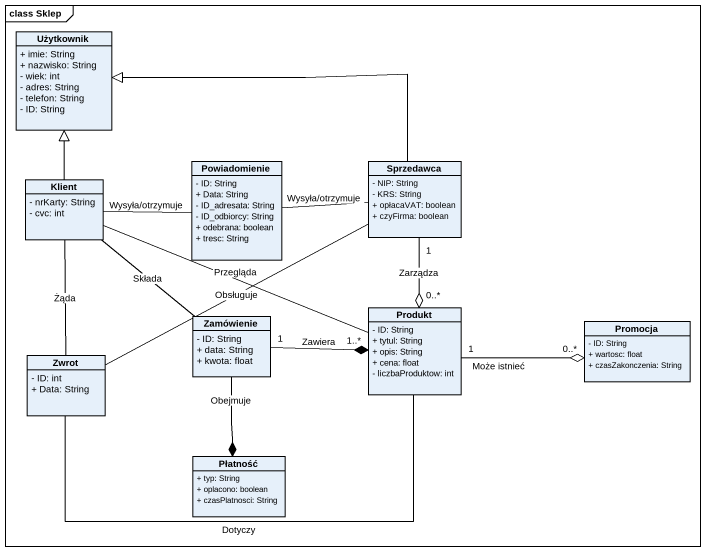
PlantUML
@startuml
mainframe class Sklep
hide circle
hide empty members
skinparam classAttributeIconSize 0
class Użytkownik {
  + imie: String
  + nazwisko: String
  - wiek: int
  - adres: String
  - telefon: String
  - ID: String
}
class Klient {
  - nrKarty: String
  - cvc: int
}
class Powiadomienie {
  - ID: String
  + Data: String
  - ID_adresata: String
  - ID_odbiorcy: String
  + odebrana: boolean
  + tresc: String
}
class Sprzedawca {
  - NIP: String
  - KRS: String
  + opłacaVAT: boolean
  + czyFirma: boolean
}
class Zamówienie {
  - ID: String
  + data: String
  + kwota: float
}
class Produkt {
  - ID: String
  + tytul: String
  + opis: String
  + cena: float
  - liczbaProduktow: int
}
class Promocja {
  - ID: String
  + wartosc: float
  + czasZakonczenia: String
}
class Zwrot {
  - ID: int
  + Data: String
}
class Płatność {
  + typ: String
  + oplacono: boolean
  + czasPlatnosci: String
}
Klient -up-|> Użytkownik
Klient -right- Powiadomienie : Wysyła/otrzymuje
Klient -- Zamówienie : Składa
Klient -right- Produkt : Przegląda
Klient -- Zwrot : Żąda
Sprzedawca -left-|> Użytkownik
Sprzedawca -left- Powiadomienie : Wysyła/otrzymuje
Sprzedawca "1" --o "0..*" Produkt : Zarządza
Zamówienie "1" -right-* "1..*" Produkt : Zawiera
Zamówienie --* Płatność : Obejmuje
Produkt "1" -right-o "0..*" Promocja : Może istnieć
Zwrot -right- Sprzedawca : Obsługuje
Zwrot -right- Produkt : Dotyczy
@enduml
